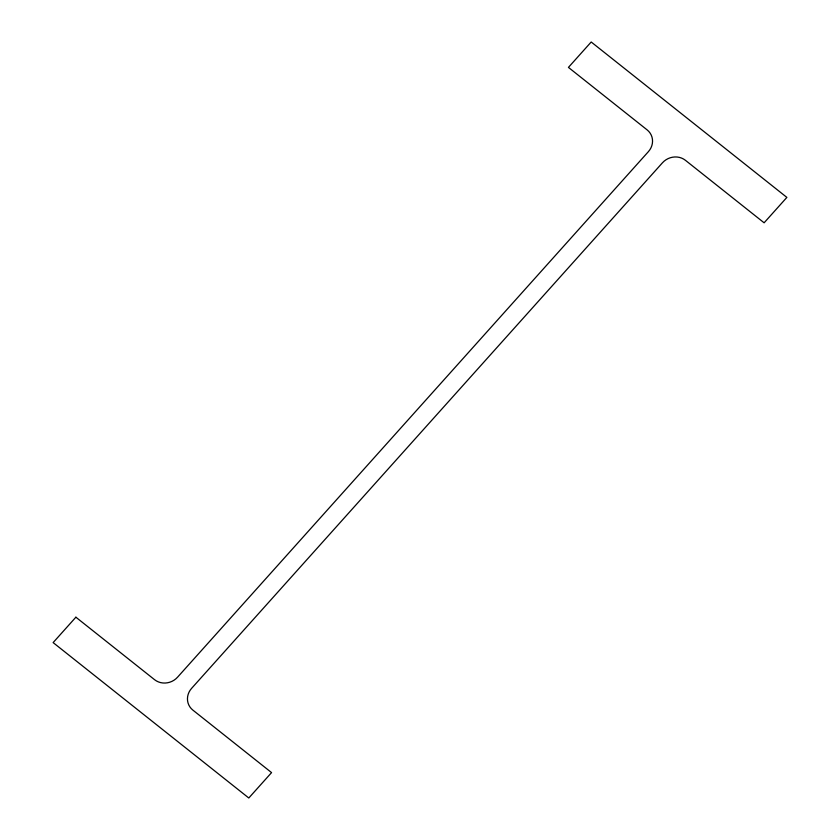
<?xml version="1.0" encoding="UTF-8"?>
<svg xmlns="http://www.w3.org/2000/svg" width="840" height="840" viewBox="0 0 840 840"><rect width="100%" height="100%" fill="white"/><g stroke="black" fill="none" stroke-linecap="round" stroke-linejoin="round"><path stroke-width="1.26" d="M75.883 617.2L53.13 642.6L248.797 798L271.562 772.601L192.853 710.094A16.495 15.246 -25.5 0 1 191.615 688.338L662.434 162.813A16.495 15.246 -25.5 0 1 685.409 160.293L764.117 222.799L786.87 197.4L591.202 42L568.438 67.4L647.147 129.906A16.495 15.246 -25.5 0 1 648.385 151.662L177.566 677.187A16.495 15.246 -25.5 0 1 154.591 679.707L75.883 617.2"/></g></svg>
